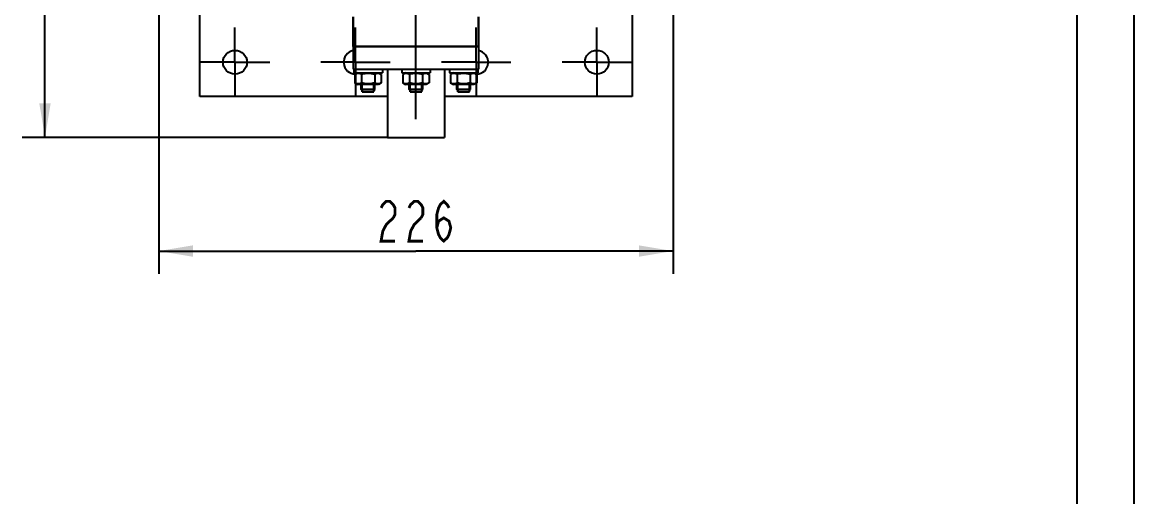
# Model space of a CAD drawing. Header units: millimetres. Extents: x 0 to 594, y 0 to 420.
# Drawn here: x 496.3 to 594, y 210 to 251.7 of the extents above; entities that cross this region are included whole.
import ezdxf

# ---------------------------------------------------------------- set-up
doc = ezdxf.new("R2010")
doc.units = ezdxf.units.MM
doc.header["$LTSCALE"] = 32.67
doc.linetypes.add('CENTER', pattern=[0.6, 0.375, -0.075, 0.075, -0.075])
doc.layers.get('0').update_dxf_attribs({"linetype": 'CONTINUOUS'})
for name, color, linetype in [('ALL_AXIS', 7, 'CONTINUOUS'), ('ALL_CHAMFER', 7, 'CONTINUOUS'), ('ALL_DIMENSIONS', 7, 'CONTINUOUS')]:
    doc.layers.add(name, color=color, linetype=linetype)
doc.styles.get("Standard").update_dxf_attribs({"font": 'txt', "width": 0.7})
doc.dimstyles.new('DIMSTYLE_2', dxfattribs={"dimtxt": 3.5, "dimasz": 3, "dimexe": 0.18, "dimexo": 0.0625, "dimgap": 0.09, "dimtad": 1, "dimlfac": 5, "dimdsep": 46, "dimtxsty": 'STANDARD', "dimblk": '_FILLED', "dimblk1": '_FILLED', "dimblk2": '_FILLED', "dimcen": 0.09, "dimadec": 0, "dimazin": 0, "dimtp": 0.5, "dimtm": 0.5, "dimtfac": 1, "dimtofl": 0, "dimtmove": 0, "dimatfit": 3, "dimldrblk": '_FILLED', "dimfxl": 1, "dimtolj": 1, "dimarcsym": 0})

# ---------------------------------------------------------------- blocks, each defined once
blk = doc.blocks.new('_FILLED')
at = {"color": 0, "linetype": 'ByBlock'}
blk.add_solid([(0, 0), (-1, 0.167), (-1, -0.167)], dxfattribs=at)
blk = doc.blocks.new('*D3')
at = {"layer": 'ALL_DIMENSIONS', "color": 2, "linetype": 'Continuous'}
for p, q in [((511.907, 307.212), (496.307, 307.212)), ((498.307, 307.212), (498.307, 274.412)), ((498.307, 241.612), (498.307, 274.412)), ((528.407, 241.612), (496.307, 241.612))]:
    blk.add_line(p, q, dxfattribs=at)
at = {"layer": 'ALL_DIMENSIONS', "color": 2, "linetype": 'Continuous', "xscale": 3, "yscale": 3, "zscale": 3}
for p, rotation in [((498.307, 307.212), 90), ((498.307, 241.612), 270)]:
    blk.add_blockref('_FILLED', p, dxfattribs=dict(at, rotation=rotation))
blk = doc.blocks.new('*D4')
at = {"layer": 'ALL_DIMENSIONS', "color": 2, "linetype": 'Continuous'}
for p, q in [((508.307, 261.712), (508.307, 229.612)), ((553.507, 261.712), (553.507, 229.612)), ((508.307, 231.612), (530.907, 231.612)), ((553.507, 231.612), (530.907, 231.612))]:
    blk.add_line(p, q, dxfattribs=at)
at = {"layer": 'ALL_DIMENSIONS', "color": 2, "linetype": 'Continuous', "xscale": 3, "yscale": 3, "zscale": 3, "rotation": 180}
blk.add_blockref('_FILLED', (508.307, 231.612), dxfattribs=at)
at = {"layer": 'ALL_DIMENSIONS', "color": 2, "linetype": 'Continuous', "xscale": 3, "yscale": 3, "zscale": 3}
blk.add_blockref('_FILLED', (553.507, 231.612), dxfattribs=at)

msp = doc.modelspace()

# ---------------------------------------------------------------- linework, layer by layer
at = {"color": 7, "linetype": 'Continuous'}
for p, q in [((594, 420), (594, 0)), ((589, 415), (589, 5)), ((511.907, 245.2122), (511.907, 261.7122)), ((549.907, 261.7122), (549.907, 245.2122)), ((525.407, 249.6122), (525.407, 252.2122)), ((536.407, 249.6122), (536.407, 252.2122)), ((536.407, 249.6122), (525.407, 249.6122)), ((527.3223, 247.166), (527.2844, 247.1452)), ((531.5223, 247.166), (531.4844, 247.1452)), ((535.7223, 247.166), (535.6844, 247.1452)), ((525.5523, 247.1452), (525.5523, 246.3993)), ((525.5523, 246.3993), (525.807, 246.2522)), ((527.607, 246.2522), (525.807, 246.2522)), ((526.1297, 247.1452), (526.1297, 246.3993)), ((527.2844, 247.1452), (527.2844, 246.3993)), ((527.3181, 246.3807), (527.2844, 246.3993)), ((527.8617, 246.3993), (527.607, 246.2522)), ((527.8617, 247.1452), (527.8617, 246.3993)), ((529.7523, 247.1452), (529.7523, 246.3993)), ((529.7523, 246.3993), (530.007, 246.2522)), ((531.807, 246.2522), (530.007, 246.2522)), ((530.3297, 247.1452), (530.3297, 246.3993)), ((531.4844, 247.1452), (531.4844, 246.3993)), ((531.5181, 246.3807), (531.4844, 246.3993)), ((532.0617, 246.3993), (531.807, 246.2522)), ((532.0617, 247.1452), (532.0617, 246.3993)), ((533.9523, 247.1452), (533.9523, 246.3993)), ((533.9523, 246.3993), (534.207, 246.2522)), ((536.007, 246.2522), (534.207, 246.2522)), ((534.5297, 247.1452), (534.5297, 246.3993)), ((535.6844, 247.1452), (535.6844, 246.3993)), ((535.7181, 246.3807), (535.6844, 246.3993)), ((536.2617, 246.3993), (536.007, 246.2522)), ((536.2617, 247.1452), (536.2617, 246.3993)), ((528.407, 245.2122), (511.907, 245.2122)), ((526.1936, 245.6122), (527.2204, 245.6122)), ((530.3936, 245.6122), (531.4204, 245.6122)), ((549.907, 245.2122), (533.407, 245.2122)), ((534.5936, 245.6122), (535.6204, 245.6122))]:
    msp.add_line(p, q, dxfattribs=at)
at = {"color": 2, "linetype": 'Continuous'}
for p, q in [((526.1936, 245.6122), (526.1936, 246.2522)), ((527.2204, 245.6122), (527.2204, 246.2522)), ((530.3936, 245.6122), (530.3936, 246.2522)), ((531.4204, 245.6122), (531.4204, 246.2522)), ((534.5936, 245.6122), (534.5936, 246.2522)), ((535.6204, 245.6122), (535.6204, 246.2522))]:
    msp.add_line(p, q, dxfattribs=at)
at = {"color": 7, "linetype": 'Continuous'}
for points in [[(526.1297, 247.1452), (526.0917, 247.166), (526.0546, 247.184), (526.0183, 247.1993), (525.9826, 247.2118), (525.9471, 247.2217), (525.9117, 247.2288), (525.8763, 247.2331), (525.8409, 247.2345), (525.8056, 247.233), (525.7702, 247.2287), (525.7348, 247.2216), (525.6993, 247.2118), (525.6636, 247.1993), (525.6274, 247.184), (525.5902, 247.166), (525.5523, 247.1452)], [(526.707, 247.2345), (526.6355, 247.233), (526.5641, 247.2286), (526.4928, 247.2214), (526.4215, 247.2114), (526.3502, 247.1989), (526.2781, 247.1836), (526.2045, 247.1657), (526.1297, 247.1452)], [(527.2844, 247.1452), (527.2241, 247.1619), (527.1647, 247.1769), (527.1065, 247.1902), (527.049, 247.2017), (526.9918, 247.2116), (526.9348, 247.2197), (526.8779, 247.2261), (526.821, 247.2308), (526.764, 247.2336), (526.707, 247.2345)], [(527.8617, 247.1452), (527.8238, 247.166), (527.7866, 247.184), (527.7504, 247.1993), (527.7147, 247.2118), (527.6791, 247.2217), (527.6437, 247.2288), (527.6084, 247.2331), (527.573, 247.2345), (527.5376, 247.233), (527.5022, 247.2287), (527.4668, 247.2216), (527.4313, 247.2118), (527.3956, 247.1993), (527.3594, 247.184), (527.3223, 247.166)], [(530.3297, 247.1452), (530.2917, 247.166), (530.2546, 247.184), (530.2183, 247.1993), (530.1826, 247.2118), (530.1471, 247.2217), (530.1117, 247.2288), (530.0763, 247.2331), (530.0409, 247.2345), (530.0056, 247.233), (529.9702, 247.2287), (529.9348, 247.2216), (529.8993, 247.2118), (529.8636, 247.1993), (529.8274, 247.184), (529.7902, 247.166), (529.7523, 247.1452)], [(530.907, 247.2345), (530.8355, 247.233), (530.7641, 247.2286), (530.6928, 247.2214), (530.6215, 247.2114), (530.5502, 247.1989), (530.4781, 247.1836), (530.4045, 247.1657), (530.3297, 247.1452)], [(531.4844, 247.1452), (531.4241, 247.1619), (531.3647, 247.1769), (531.3065, 247.1902), (531.249, 247.2017), (531.1918, 247.2116), (531.1348, 247.2197), (531.0779, 247.2261), (531.021, 247.2308), (530.964, 247.2336), (530.907, 247.2345)], [(532.0617, 247.1452), (532.0238, 247.166), (531.9866, 247.184), (531.9504, 247.1993), (531.9147, 247.2118), (531.8791, 247.2217), (531.8437, 247.2288), (531.8084, 247.2331), (531.773, 247.2345), (531.7376, 247.233), (531.7022, 247.2287), (531.6668, 247.2216), (531.6313, 247.2118), (531.5956, 247.1993), (531.5594, 247.184), (531.5223, 247.166)], [(534.5297, 247.1452), (534.4917, 247.166), (534.4546, 247.184), (534.4183, 247.1993), (534.3826, 247.2118), (534.3471, 247.2217), (534.3117, 247.2288), (534.2763, 247.2331), (534.2409, 247.2345), (534.2056, 247.233), (534.1702, 247.2287), (534.1348, 247.2216), (534.0993, 247.2118), (534.0636, 247.1993), (534.0274, 247.184), (533.9902, 247.166), (533.9523, 247.1452)], [(535.107, 247.2345), (535.0355, 247.233), (534.9641, 247.2286), (534.8928, 247.2214), (534.8215, 247.2114), (534.7502, 247.1989), (534.6781, 247.1836), (534.6045, 247.1657), (534.5297, 247.1452)], [(535.6844, 247.1452), (535.6241, 247.1619), (535.5647, 247.1769), (535.5065, 247.1902), (535.449, 247.2017), (535.3918, 247.2116), (535.3348, 247.2197), (535.2779, 247.2261), (535.221, 247.2308), (535.164, 247.2336), (535.107, 247.2345)], [(536.2617, 247.1452), (536.2238, 247.166), (536.1866, 247.184), (536.1504, 247.1993), (536.1147, 247.2118), (536.0791, 247.2217), (536.0437, 247.2288), (536.0084, 247.2331), (535.973, 247.2345), (535.9376, 247.233), (535.9022, 247.2287), (535.8668, 247.2216), (535.8313, 247.2118), (535.7956, 247.1993), (535.7594, 247.184), (535.7223, 247.166)], [(526.1297, 246.3993), (526.0993, 246.3825), (526.0694, 246.3674), (526.0402, 246.3541), (526.0114, 246.3426), (525.9828, 246.3327), (525.9544, 246.3246), (525.926, 246.3183), (525.8977, 246.3137), (525.8693, 246.3109), (525.841, 246.31), (525.8127, 246.3109), (525.7844, 246.3137), (525.7561, 246.3183), (525.7277, 246.3246), (525.6993, 246.3327), (525.6707, 246.3426), (525.6419, 246.3541), (525.6126, 246.3673), (525.5828, 246.3824), (525.5523, 246.3993)], [(527.2844, 246.3993), (527.2234, 246.3824), (527.1636, 246.3673), (527.1051, 246.354), (527.0475, 246.3425), (526.9903, 246.3327), (526.9334, 246.3246), (526.8767, 246.3182), (526.8201, 246.3137), (526.7635, 246.3109), (526.7069, 246.31), (526.6502, 246.3109), (526.5936, 246.3137), (526.537, 246.3183), (526.4802, 246.3246), (526.4234, 246.3327), (526.3662, 246.3426), (526.3086, 246.3541), (526.2501, 246.3674), (526.1904, 246.3824), (526.1297, 246.3993)], [(527.8617, 246.3993), (527.8279, 246.3807), (527.7948, 246.3642), (527.7625, 246.35), (527.7306, 246.338), (527.6989, 246.328), (527.6674, 246.3202), (527.6359, 246.3145), (527.6045, 246.3111), (527.573, 246.31), (527.5415, 246.3111), (527.5101, 246.3145), (527.4786, 246.3202), (527.4471, 246.328), (527.4154, 246.338), (527.3836, 246.35), (527.3512, 246.3642), (527.3181, 246.3807)], [(530.3297, 246.3993), (530.2993, 246.3825), (530.2694, 246.3674), (530.2402, 246.3541), (530.2114, 246.3426), (530.1828, 246.3327), (530.1544, 246.3246), (530.126, 246.3183), (530.0977, 246.3137), (530.0693, 246.3109), (530.041, 246.31), (530.0127, 246.3109), (529.9844, 246.3137), (529.9561, 246.3183), (529.9277, 246.3246), (529.8993, 246.3327), (529.8707, 246.3426), (529.8419, 246.3541), (529.8126, 246.3673), (529.7828, 246.3824), (529.7523, 246.3993)], [(531.4844, 246.3993), (531.4234, 246.3824), (531.3636, 246.3673), (531.3051, 246.354), (531.2475, 246.3425), (531.1903, 246.3327), (531.1334, 246.3246), (531.0767, 246.3182), (531.0201, 246.3137), (530.9635, 246.3109), (530.9069, 246.31), (530.8502, 246.3109), (530.7936, 246.3137), (530.737, 246.3183), (530.6802, 246.3246), (530.6234, 246.3327), (530.5662, 246.3426), (530.5086, 246.3541), (530.4501, 246.3674), (530.3904, 246.3824), (530.3297, 246.3993)], [(532.0617, 246.3993), (532.0279, 246.3807), (531.9948, 246.3642), (531.9625, 246.35), (531.9306, 246.338), (531.8989, 246.328), (531.8674, 246.3202), (531.8359, 246.3145), (531.8045, 246.3111), (531.773, 246.31), (531.7415, 246.3111), (531.7101, 246.3145), (531.6786, 246.3202), (531.6471, 246.328), (531.6154, 246.338), (531.5836, 246.35), (531.5512, 246.3642), (531.5181, 246.3807)], [(534.5297, 246.3993), (534.4993, 246.3825), (534.4694, 246.3674), (534.4402, 246.3541), (534.4114, 246.3426), (534.3828, 246.3327), (534.3544, 246.3246), (534.326, 246.3183), (534.2977, 246.3137), (534.2693, 246.3109), (534.241, 246.31), (534.2127, 246.3109), (534.1844, 246.3137), (534.1561, 246.3183), (534.1277, 246.3246), (534.0993, 246.3327), (534.0707, 246.3426), (534.0419, 246.3541), (534.0126, 246.3673), (533.9828, 246.3824), (533.9523, 246.3993)], [(535.6844, 246.3993), (535.6234, 246.3824), (535.5636, 246.3673), (535.5051, 246.354), (535.4475, 246.3425), (535.3903, 246.3327), (535.3334, 246.3246), (535.2767, 246.3182), (535.2201, 246.3137), (535.1635, 246.3109), (535.1069, 246.31), (535.0502, 246.3109), (534.9936, 246.3137), (534.937, 246.3183), (534.8802, 246.3246), (534.8234, 246.3327), (534.7662, 246.3426), (534.7086, 246.3541), (534.6501, 246.3674), (534.5904, 246.3824), (534.5297, 246.3993)], [(536.2617, 246.3993), (536.2279, 246.3807), (536.1948, 246.3642), (536.1625, 246.35), (536.1306, 246.338), (536.0989, 246.328), (536.0674, 246.3202), (536.0359, 246.3145), (536.0045, 246.3111), (535.973, 246.31), (535.9415, 246.3111), (535.9101, 246.3145), (535.8786, 246.3202), (535.8471, 246.328), (535.8154, 246.338), (535.7836, 246.35), (535.7512, 246.3642), (535.7181, 246.3807)]]:
    msp.add_lwpolyline(points, dxfattribs=at)
at = {"layer": 'ALL_AXIS', "color": 7, "linetype": 'CENTER'}
for p, q in [((530.907, 243.2122), (530.907, 309.2122)), ((515.007, 248.2122), (515.007, 251.2622)), ((525.607, 248.2122), (525.607, 251.2622)), ((536.207, 248.2122), (536.207, 251.2622)), ((546.807, 248.2122), (546.807, 251.2622)), ((515.007, 248.2122), (511.957, 248.2122)), ((515.007, 248.2122), (518.057, 248.2122)), ((515.007, 248.2122), (515.007, 245.1622)), ((525.607, 248.2122), (522.557, 248.2122)), ((525.607, 248.2122), (528.657, 248.2122)), ((525.607, 248.2122), (525.607, 245.1622)), ((536.207, 248.2122), (533.157, 248.2122)), ((536.207, 248.2122), (539.257, 248.2122)), ((536.207, 248.2122), (536.207, 245.1622)), ((546.807, 248.2122), (543.757, 248.2122)), ((546.807, 248.2122), (549.857, 248.2122)), ((546.807, 248.2122), (546.807, 245.1622))]:
    msp.add_line(p, q, dxfattribs=at)
at = {"layer": 'ALL_AXIS', "color": 7, "linetype": 'Continuous'}
for p, q in [((525.407, 252.2122), (525.407, 247.6122)), ((536.407, 252.2122), (536.407, 247.6122)), ((525.407, 249.6122), (536.407, 249.6122)), ((525.407, 247.6122), (536.407, 247.6122)), ((525.457, 247.6122), (525.457, 247.2922)), ((525.457, 247.2922), (527.957, 247.2922)), ((525.807, 247.2922), (525.5523, 247.1452)), ((527.607, 247.2922), (527.8617, 247.1452)), ((527.957, 247.6122), (527.957, 247.2922)), ((528.407, 247.6122), (528.407, 241.6122)), ((529.657, 247.6122), (529.657, 247.2922)), ((529.657, 247.2922), (532.157, 247.2922)), ((530.007, 247.2922), (529.7523, 247.1452)), ((531.807, 247.2922), (532.0617, 247.1452)), ((532.157, 247.6122), (532.157, 247.2922)), ((533.407, 247.6122), (533.407, 241.6122)), ((533.857, 247.6122), (533.857, 247.2922)), ((533.857, 247.2922), (536.357, 247.2922)), ((534.207, 247.2922), (533.9523, 247.1452)), ((536.007, 247.2922), (536.2617, 247.1452)), ((536.357, 247.6122), (536.357, 247.2922)), ((526.107, 245.8122), (526.107, 246.2522)), ((527.307, 245.8122), (527.307, 246.2522)), ((530.307, 245.8122), (530.307, 246.2522)), ((531.507, 245.8122), (531.507, 246.2522)), ((534.507, 245.8122), (534.507, 246.2522)), ((535.707, 245.8122), (535.707, 246.2522)), ((528.407, 241.6122), (533.407, 241.6122))]:
    msp.add_line(p, q, dxfattribs=at)
for centre in [(515.007, 248.2122), (546.807, 248.2122)]:
    msp.add_circle(centre, 1.05, dxfattribs=at)
for centre, start, end in [((525.607, 248.2122), 100.988214, 268.777478), ((536.207, 248.2122), 271.222522, 79.011786)]:
    msp.add_arc(centre, 1.05, start, end, dxfattribs=at)
at = {"layer": 'ALL_CHAMFER', "color": 7, "linetype": 'Continuous'}
for p, q in [((526.107, 245.8122), (526.107, 246.2522)), ((527.307, 245.8122), (527.307, 246.2522)), ((530.307, 245.8122), (530.307, 246.2522)), ((531.507, 245.8122), (531.507, 246.2522)), ((534.507, 245.8122), (534.507, 246.2522)), ((535.707, 245.8122), (535.707, 246.2522)), ((527.307, 245.8122), (526.107, 245.8122)), ((526.307, 245.6122), (526.107, 245.8122)), ((527.107, 245.6122), (526.307, 245.6122)), ((527.107, 245.6122), (527.307, 245.8122)), ((531.507, 245.8122), (530.307, 245.8122)), ((530.507, 245.6122), (530.307, 245.8122)), ((531.307, 245.6122), (530.507, 245.6122)), ((531.307, 245.6122), (531.507, 245.8122)), ((535.707, 245.8122), (534.507, 245.8122)), ((534.707, 245.6122), (534.507, 245.8122)), ((535.507, 245.6122), (534.707, 245.6122)), ((535.507, 245.6122), (535.707, 245.8122))]:
    msp.add_line(p, q, dxfattribs=at)
at = {"layer": 'ALL_DIMENSIONS', "color": 2, "linetype": 'Continuous', "const_width": 0.25}
for points in [[(527.8445, 235.4039), (527.9977, 235.6956), (528.3039, 235.9872), (528.6101, 235.9872), (528.9164, 235.6956), (529.0695, 235.4039), (529.0695, 234.8206), (528.9164, 234.5289)], [(530.2945, 235.4039), (530.4477, 235.6956), (530.7539, 235.9872), (531.0601, 235.9872), (531.3664, 235.6956), (531.5195, 235.4039), (531.5195, 234.8206), (531.3664, 234.5289)], [(532.7445, 233.6539), (532.8977, 234.2372), (533.357, 234.5289), (533.8164, 234.2372), (533.9695, 233.6539), (533.8164, 233.0706), (533.6633, 232.7789), (533.357, 232.4872), (533.0508, 232.7789), (532.8977, 233.0706), (532.7445, 233.6539), (532.7445, 234.8206), (532.8977, 235.4039), (533.0508, 235.6956), (533.357, 235.9872), (533.6633, 235.6956), (533.8164, 235.4039)], [(528.9164, 234.5289), (528.3039, 233.9456), (527.9977, 233.3622), (527.8445, 232.4872), (529.0695, 232.4872)], [(531.3664, 234.5289), (530.7539, 233.9456), (530.4477, 233.3622), (530.2945, 232.4872), (531.5195, 232.4872)]]:
    msp.add_lwpolyline(points, dxfattribs=at)

# ---------------------------------------------------------------- dimensions: what is measured, and where the dimension line sits
at = {"layer": 'ALL_DIMENSIONS', "color": 2, "linetype": 'Continuous'}
dim = msp.add_linear_dim(base=(498.307, 241.6122), p1=(511.907, 307.2122), p2=(528.407, 241.6122), angle=270, dimstyle='DIMSTYLE_2', dxfattribs=at)
dim.commit()
dim.dimension.update_dxf_attribs({"geometry": '*D3', "text_midpoint": (497.432, 270.7372), "dimtype": 160})
dim = msp.add_linear_dim(base=(553.507, 231.6122), p1=(508.307, 261.7122), p2=(553.507, 261.7122), dimstyle='DIMSTYLE_2', dxfattribs=at)
dim.commit()
dim.dimension.update_dxf_attribs({"geometry": '*D4', "text_midpoint": (527.232, 232.4872), "dimtype": 160})

doc.saveas('drawing.dxf')
